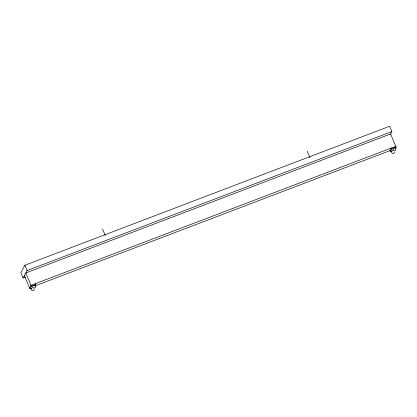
<?xml version="1.0" encoding="UTF-8"?>
<svg xmlns="http://www.w3.org/2000/svg" width="417" height="417" viewBox="0 0 417 417"><rect width="100%" height="100%" fill="white"/><g stroke="black" fill="none" stroke-linecap="round" stroke-linejoin="round"><path stroke-width="0.63" d="M390.328 134.42L391.876 131.558L389.65 126.257L24.874 265.259L20.85 272.697L23.076 277.998L25.51 277.07M23.076 277.998L27.1 270.555L391.876 131.558M29.571 287.965L31.004 285.317L395.78 146.32M24.374 275.601L29.941 288.845L31.374 286.203L35.82 284.509L35.45 283.623M34.965 286.093L35.82 284.509M391.704 148.895L391.328 148.014L389.9 150.657L390.27 151.543L391.704 148.895L396.15 147.201L390.583 133.951L25.802 272.953L31.374 286.203M395.29 148.791L396.15 147.201M35.044 285.88L390.093 150.584M29.941 288.845L32.166 288.001M390.27 151.543L391.938 150.907M307.199 151.116L309.946 157.652M102.572 229.089L105.319 235.626M24.874 265.259L27.1 270.555M34.163 289.21A1.459 1.407 28.4 0 1 33.12 290.701A1.459 1.407 28.4 0 1 31.416 289.893A1.459 1.407 28.4 0 1 31.895 288.137M394.498 152.007A1.459 1.407 28.4 0 1 392.407 153.274A1.459 1.407 28.4 0 1 392.225 150.834M392.402 150.735A1.459 1.407 28.4 0 1 392.59 150.662M32.896 287.339A1.459 1.407 28.4 0 0 35.398 287.433A1.459 1.407 28.4 0 0 34.168 285.259A1.459 1.407 28.4 0 0 32.896 287.339M393.226 150.037A1.459 1.407 28.4 0 0 395.728 150.13A1.459 1.407 28.4 0 0 394.498 147.957A1.459 1.407 28.4 0 0 393.226 150.037"/></g></svg>
